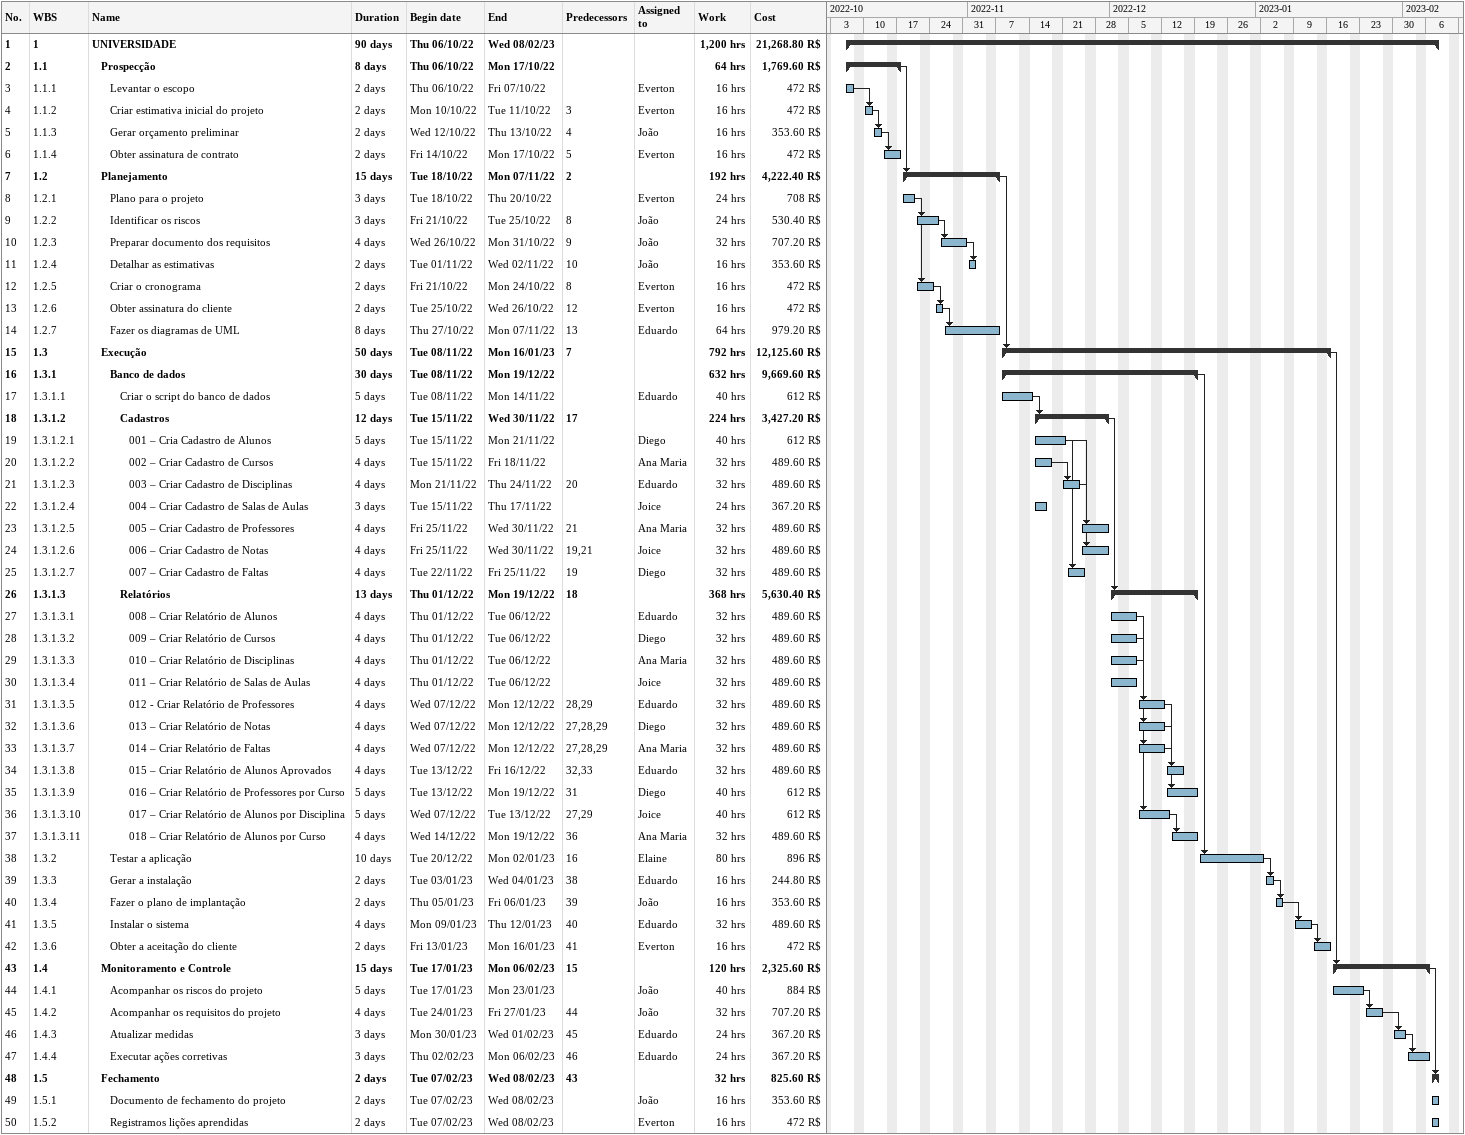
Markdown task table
| ID | WBS | Task | Duration | Start | Finish | Predecessors | Resources | Work (h) | Cost (R$) |
|---|---|---|---|---|---|---|---|---|---|
| 1 | 1 | **UNIVERSIDADE** | 90d | 2022-10-06 | 2023-02-08 |  |  | 1200 | 21268.80 |
| 2 | 1.1 | **Prospecção** | 8d | 2022-10-06 | 2022-10-17 |  |  | 64 | 1769.60 |
| 3 | 1.1.1 | Levantar o escopo | 2d | 2022-10-06 | 2022-10-07 |  | Everton | 16 | 472 |
| 4 | 1.1.2 | Criar estimativa inicial do projeto | 2d | 2022-10-10 | 2022-10-11 | 3 | Everton | 16 | 472 |
| 5 | 1.1.3 | Gerar orçamento preliminar | 2d | 2022-10-12 | 2022-10-13 | 4 | João | 16 | 353.60 |
| 6 | 1.1.4 | Obter assinatura de contrato | 2d | 2022-10-14 | 2022-10-17 | 5 | Everton | 16 | 472 |
| 7 | 1.2 | **Planejamento** | 15d | 2022-10-18 | 2022-11-07 | 2 |  | 192 | 4222.40 |
| 8 | 1.2.1 | Plano para o projeto | 3d | 2022-10-18 | 2022-10-20 |  | Everton | 24 | 708 |
| 9 | 1.2.2 | Identificar os riscos | 3d | 2022-10-21 | 2022-10-25 | 8 | João | 24 | 530.40 |
| 10 | 1.2.3 | Preparar documento dos requisitos | 4d | 2022-10-26 | 2022-10-31 | 9 | João | 32 | 707.20 |
| 11 | 1.2.4 | Detalhar as estimativas | 2d | 2022-11-01 | 2022-11-02 | 10 | João | 16 | 353.60 |
| 12 | 1.2.5 | Criar o cronograma | 2d | 2022-10-21 | 2022-10-24 | 8 | Everton | 16 | 472 |
| 13 | 1.2.6 | Obter assinatura do cliente | 2d | 2022-10-25 | 2022-10-26 | 12 | Everton | 16 | 472 |
| 14 | 1.2.7 | Fazer os diagramas de UML | 8d | 2022-10-27 | 2022-11-07 | 13 | Eduardo | 64 | 979.20 |
| 15 | 1.3 | **Execução** | 50d | 2022-11-08 | 2023-01-16 | 7 |  | 792 | 12125.60 |
| 16 | 1.3.1 | **Banco de dados** | 30d | 2022-11-08 | 2022-12-19 |  |  | 632 | 9669.60 |
| 17 | 1.3.1.1 | Criar o script do banco de dados | 5d | 2022-11-08 | 2022-11-14 |  | Eduardo | 40 | 612 |
| 18 | 1.3.1.2 | **Cadastros** | 12d | 2022-11-15 | 2022-11-30 | 17 |  | 224 | 3427.20 |
| 19 | 1.3.1.2.1 | 001 – Cria Cadastro de Alunos | 5d | 2022-11-15 | 2022-11-21 |  | Diego | 40 | 612 |
| 20 | 1.3.1.2.2 | 002 – Criar Cadastro de Cursos | 4d | 2022-11-15 | 2022-11-18 |  | Ana Maria | 32 | 489.60 |
| 21 | 1.3.1.2.3 | 003 – Criar Cadastro de Disciplinas | 4d | 2022-11-21 | 2022-11-24 | 20 | Eduardo | 32 | 489.60 |
| 22 | 1.3.1.2.4 | 004 – Criar Cadastro de Salas de Aulas | 3d | 2022-11-15 | 2022-11-17 |  | Joice | 24 | 367.20 |
| 23 | 1.3.1.2.5 | 005 – Criar Cadastro de Professores | 4d | 2022-11-25 | 2022-11-30 | 21 | Ana Maria | 32 | 489.60 |
| 24 | 1.3.1.2.6 | 006 – Criar Cadastro de Notas | 4d | 2022-11-25 | 2022-11-30 | 19, 21 | Joice | 32 | 489.60 |
| 25 | 1.3.1.2.7 | 007 – Criar Cadastro de Faltas | 4d | 2022-11-22 | 2022-11-25 | 19 | Diego | 32 | 489.60 |
| 26 | 1.3.1.3 | **Relatórios** | 13d | 2022-12-01 | 2022-12-19 | 18 |  | 368 | 5630.40 |
| 27 | 1.3.1.3.1 | 008 – Criar Relatório de Alunos | 4d | 2022-12-01 | 2022-12-06 |  | Eduardo | 32 | 489.60 |
| 28 | 1.3.1.3.2 | 009 – Criar Relatório de Cursos | 4d | 2022-12-01 | 2022-12-06 |  | Diego | 32 | 489.60 |
| 29 | 1.3.1.3.3 | 010 – Criar Relatório de Disciplinas | 4d | 2022-12-01 | 2022-12-06 |  | Ana Maria | 32 | 489.60 |
| 30 | 1.3.1.3.4 | 011 – Criar Relatório de Salas de Aulas | 4d | 2022-12-01 | 2022-12-06 |  | Joice | 32 | 489.60 |
| 31 | 1.3.1.3.5 | 012 - Criar Relatório de Professores | 4d | 2022-12-07 | 2022-12-12 | 28, 29 | Eduardo | 32 | 489.60 |
| 32 | 1.3.1.3.6 | 013 – Criar Relatório de Notas | 4d | 2022-12-07 | 2022-12-12 | 27, 28, 29 | Diego | 32 | 489.60 |
| 33 | 1.3.1.3.7 | 014 – Criar Relatório de Faltas | 4d | 2022-12-07 | 2022-12-12 | 27, 28, 29 | Ana Maria | 32 | 489.60 |
| 34 | 1.3.1.3.8 | 015 – Criar Relatório de Alunos Aprovados | 4d | 2022-12-13 | 2022-12-16 | 32, 33 | Eduardo | 32 | 489.60 |
| 35 | 1.3.1.3.9 | 016 – Criar Relatório de Professores por Curso | 5d | 2022-12-13 | 2022-12-19 | 31 | Diego | 40 | 612 |
| 36 | 1.3.1.3.10 | 017 – Criar Relatório de Alunos por Disciplina | 5d | 2022-12-07 | 2022-12-13 | 27, 29 | Joice | 40 | 612 |
| 37 | 1.3.1.3.11 | 018 – Criar Relatório de Alunos por Curso | 4d | 2022-12-14 | 2022-12-19 | 36 | Ana Maria | 32 | 489.60 |
| 38 | 1.3.2 | Testar a aplicação | 10d | 2022-12-20 | 2023-01-02 | 16 | Elaine | 80 | 896 |
| 39 | 1.3.3 | Gerar a instalação | 2d | 2023-01-03 | 2023-01-04 | 38 | Eduardo | 16 | 244.80 |
| 40 | 1.3.4 | Fazer o plano de implantação | 2d | 2023-01-05 | 2023-01-06 | 39 | João | 16 | 353.60 |
| 41 | 1.3.5 | Instalar o sistema | 4d | 2023-01-09 | 2023-01-12 | 40 | Eduardo | 32 | 489.60 |
| 42 | 1.3.6 | Obter a aceitação do cliente | 2d | 2023-01-13 | 2023-01-16 | 41 | Everton | 16 | 472 |
| 43 | 1.4 | **Monitoramento e Controle** | 15d | 2023-01-17 | 2023-02-06 | 15 |  | 120 | 2325.60 |
| 44 | 1.4.1 | Acompanhar os riscos do projeto | 5d | 2023-01-17 | 2023-01-23 |  | João | 40 | 884 |
| 45 | 1.4.2 | Acompanhar os requisitos do projeto | 4d | 2023-01-24 | 2023-01-27 | 44 | João | 32 | 707.20 |
| 46 | 1.4.3 | Atualizar medidas | 3d | 2023-01-30 | 2023-02-01 | 45 | Eduardo | 24 | 367.20 |
| 47 | 1.4.4 | Executar ações corretivas | 3d | 2023-02-02 | 2023-02-06 | 46 | Eduardo | 24 | 367.20 |
| 48 | 1.5 | **Fechamento** | 2d | 2023-02-07 | 2023-02-08 | 43 |  | 32 | 825.60 |
| 49 | 1.5.1 | Documento de fechamento do projeto | 2d | 2023-02-07 | 2023-02-08 |  | João | 16 | 353.60 |
| 50 | 1.5.2 | Registramos lições aprendidas | 2d | 2023-02-07 | 2023-02-08 |  | Everton | 16 | 472 |
